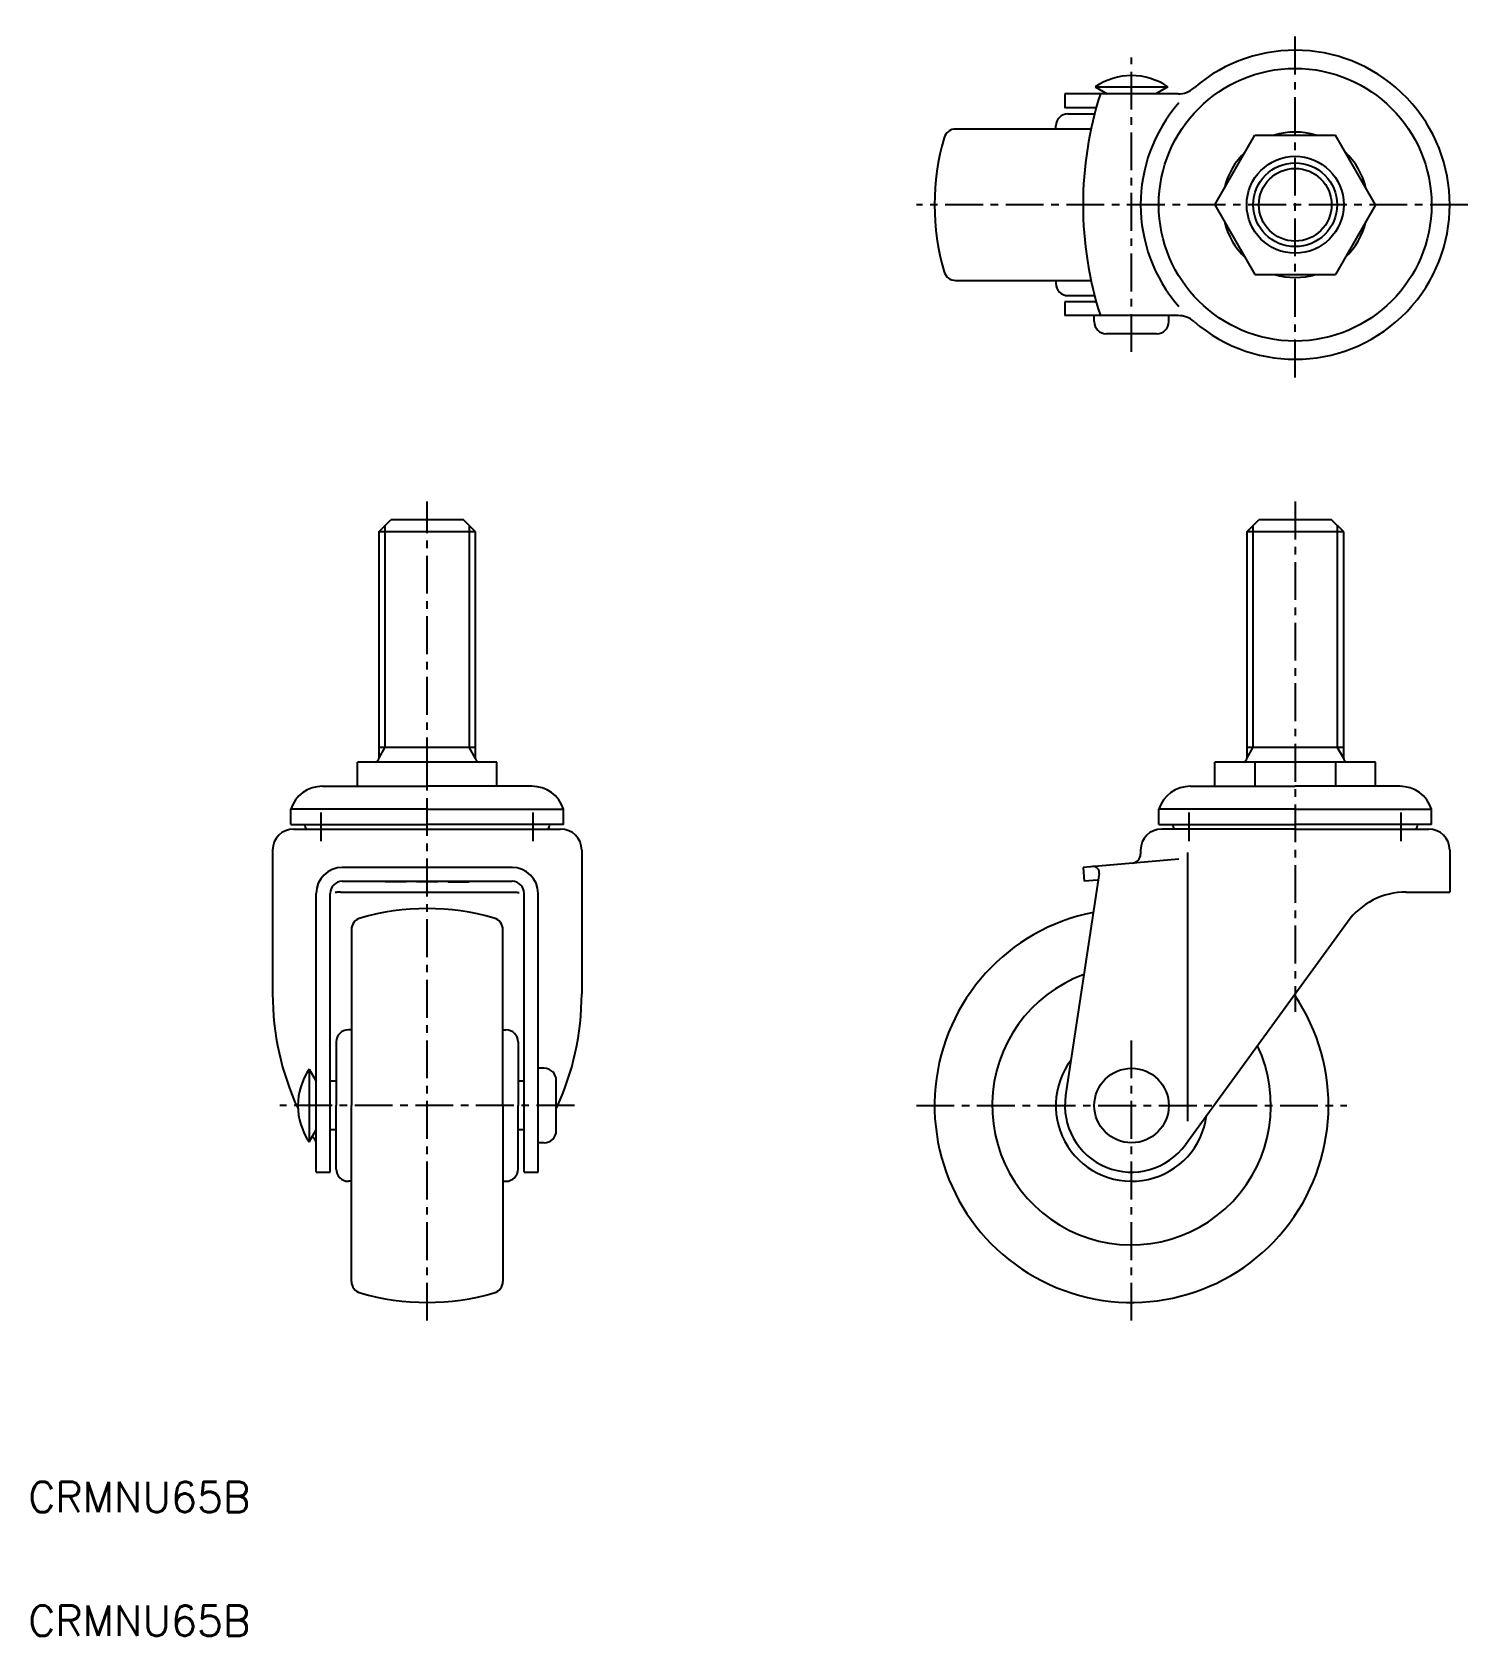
# Model space of a CAD drawing. Extents: x -18 to 219, y -7 to 257.
import ezdxf

# ---------------------------------------------------------------- set-up
doc = ezdxf.new("R2010")
doc.units = 0
doc.header["$LTSCALE"] = 5
doc.linetypes.add('CENTER', pattern=[2, 1.25, -0.25, 0.25, -0.25])
doc.layers.get('0').update_dxf_attribs({"linetype": 'CONTINUOUS'})
doc.layers.add('CENTER', color=1, linetype='CENTER')
doc.styles.get("Standard").update_dxf_attribs({"font": 'txt.shx'})

msp = doc.modelspace()

# ---------------------------------------------------------------- linework, layer by layer
at = {"color": 7, "linetype": 'CONTINUOUS'}
for p, q in [((152.695322, 247.160468), (152.695322, 244.860468)), ((171.383149, 247.160468), (152.695322, 247.160468)), ((157.695322, 248.315169), (169.695322, 248.315169)), ((157.695322, 248.315169), (159.695322, 247.160468)), ((169.695322, 248.315169), (167.695322, 247.160468)), ((157.867993, 244.860468), (152.695322, 244.860468)), ((153.195322, 243.860468), (157.600572, 243.860468)), ((157.011849, 241.360468), (134.67478, 241.360468)), ((151.195322, 241.360468), (151.195322, 241.860468)), ((151.195322, 241.360468), (151.195322, 241.860468)), ((177.416266, 228.860468), (184.055794, 240.360468)), ((184.055794, 240.360468), (197.33485, 240.360468)), ((203.974378, 228.860468), (197.33485, 240.360468)), ((177.416266, 228.860468), (184.055794, 217.360468)), ((203.974378, 228.860468), (197.33485, 217.360468)), ((184.055794, 217.360468), (197.33485, 217.360468)), ((134.67478, 216.360468), (157.011849, 216.360468)), ((151.195322, 216.360468), (151.195322, 215.860468)), ((152.695322, 212.860468), (152.695322, 210.560468)), ((157.867993, 212.860468), (152.695322, 212.860468)), ((153.195322, 213.860468), (157.600572, 213.860468)), ((171.383149, 210.560468), (152.695322, 210.560468)), ((157.545322, 209.560468), (157.545322, 210.560468)), ((169.845322, 209.560468), (169.845322, 210.560468)), ((167.845322, 207.560468), (159.545322, 207.560468)), ((39.473118, 174.869404), (41.473118, 176.869404)), ((55.473118, 174.869404), (39.473118, 174.869404)), ((39.473118, 174.869404), (39.473118, 137.469404)), ((53.473118, 176.869404), (41.473118, 176.869404)), ((55.473118, 174.869404), (53.473118, 176.869404)), ((55.473118, 137.469404), (55.473118, 174.869404)), ((182.695322, 174.869404), (184.695322, 176.869404)), ((182.695322, 174.869404), (182.695322, 137.469404)), ((198.695322, 174.869404), (182.695322, 174.869404)), ((196.695322, 176.869404), (184.695322, 176.869404)), ((198.695322, 174.869404), (196.695322, 176.869404)), ((198.695322, 137.469404), (198.695322, 174.869404)), ((39.473118, 139.344349), (55.473118, 139.344349)), ((182.695322, 139.344349), (198.695322, 139.344349)), ((35.973118, 132.869404), (35.973118, 136.869404)), ((58.973118, 136.869404), (35.973118, 136.869404)), ((47.473118, 132.869404), (47.473118, 136.869404)), ((58.973118, 132.869404), (58.973118, 136.869404)), ((177.416266, 132.869404), (177.416266, 136.869404)), ((203.974378, 136.869404), (177.416266, 136.869404)), ((184.055794, 136.869404), (184.055794, 132.869404)), ((197.33485, 136.869404), (197.33485, 132.869404)), ((203.974378, 132.869404), (203.974378, 136.869404)), ((30.203797, 132.869404), (47.473118, 132.869404)), ((64.74244, 132.869404), (47.473118, 132.869404)), ((173.426001, 132.869404), (190.695322, 132.869404)), ((207.964643, 132.869404), (190.695322, 132.869404)), ((24.973118, 126.569404), (24.973118, 129.069404)), ((47.473118, 129.069404), (24.973118, 129.069404)), ((47.473118, 129.069404), (69.973118, 129.069404)), ((69.973118, 126.569404), (69.973118, 129.069404)), ((190.695322, 129.069404), (168.195322, 129.069404)), ((168.195322, 126.569404), (168.195322, 129.069404)), ((190.695322, 129.069404), (213.195322, 129.069404)), ((213.195322, 126.569404), (213.195322, 129.069404)), ((24.973118, 126.569404), (47.473118, 126.569404)), ((25.473118, 125.813404), (69.473118, 125.813404)), ((69.973118, 126.569404), (47.473118, 126.569404)), ((168.195322, 126.569404), (190.695322, 126.569404)), ((190.695322, 125.813404), (168.66763, 125.813404)), ((213.195322, 126.569404), (190.695322, 126.569404)), ((190.695322, 125.813404), (212.723014, 125.813404)), ((21.973118, 122.313404), (21.973118, 98.621401)), ((72.973118, 122.313404), (72.973118, 98.621401)), ((165.195322, 122.313404), (165.195322, 121.687901)), ((172.936944, 121.913404), (172.936944, 77.581693)), ((216.195322, 122.313404), (216.195322, 115.413404)), ((61.473118, 119.482262), (33.473118, 119.482262)), ((171.511735, 120.866019), (155.695322, 119.482262)), ((155.695322, 119.482262), (155.89578, 117.191014)), ((33.473118, 117.191014), (61.473118, 117.191014)), ((40.565459, 117.191014), (40.523114, 117.103404)), ((44.009017, 117.103404), (40.523114, 117.103404)), ((42.361051, 117.191014), (42.266066, 117.103404)), ((44.160762, 117.191014), (44.009017, 117.103404)), ((45.730167, 117.103404), (45.673408, 117.191014)), ((49.21607, 117.103404), (45.730167, 117.103404)), ((49.21607, 117.103404), (49.272829, 117.191014)), ((50.785475, 117.191014), (50.93722, 117.103404)), ((50.93722, 117.103404), (54.423123, 117.103404)), ((52.585186, 117.191014), (52.680171, 117.103404)), ((54.380778, 117.191014), (54.423123, 117.103404)), ((158.36411, 118.47586), (152.819053, 81.818633)), ((158.110925, 117.384814), (155.89578, 117.191014)), ((29.173118, 69.173404), (29.173118, 115.182262)), ((31.473118, 69.173404), (31.473118, 115.191014)), ((33.233118, 115.413404), (61.713118, 115.413404)), ((63.473118, 69.173404), (63.473118, 115.191014)), ((65.773118, 69.173404), (65.773118, 115.182262)), ((209.009732, 115.413404), (216.195322, 115.413404)), ((34.973118, 109.193946), (34.973118, 80.173404)), ((59.973118, 80.173404), (59.973118, 109.193946)), ((199.301528, 110.466827), (172.591206, 73.703224)), ((34.973118, 92.673404), (34.473118, 92.673404)), ((59.973118, 92.673404), (60.473118, 92.673404)), ((59.973118, 92.673404), (60.473118, 92.673404)), ((32.473118, 90.673404), (32.473118, 80.173404)), ((62.473118, 90.673404), (62.473118, 80.173404)), ((28.018418, 86.173404), (28.018418, 74.173404)), ((28.018418, 86.173404), (29.173118, 84.173404)), ((66.773118, 86.323404), (65.773118, 86.323404)), ((32.473118, 84.173404), (31.473118, 84.173404)), ((63.473118, 84.173404), (62.473118, 84.173404)), ((68.773118, 76.023404), (68.773118, 84.323404)), ((32.473118, 69.673404), (32.473118, 80.173404)), ((34.973118, 51.152862), (34.973118, 80.173404)), ((59.973118, 80.173404), (59.973118, 51.152862)), ((62.473118, 69.673404), (62.473118, 80.173404)), ((28.018418, 74.173404), (29.173118, 76.173404)), ((32.473118, 76.173404), (31.473118, 76.173404)), ((63.473118, 76.173404), (62.473118, 76.173404)), ((66.773118, 74.023404), (65.773118, 74.023404)), ((29.173118, 69.173404), (31.473118, 69.173404)), ((63.473118, 69.173404), (65.773118, 69.173404)), ((34.973118, 67.673404), (34.473118, 67.673404)), ((59.973118, 67.673404), (60.473118, 67.673404)), ((59.973118, 67.673404), (60.473118, 67.673404))]:
    msp.add_line(p, q, dxfattribs=at)
at = {"color": 3, "linetype": 'CONTINUOUS'}
for p, q in [((40.555618, 139.344349), (40.555618, 175.951904)), ((54.390618, 175.951904), (54.390618, 139.344349)), ((183.777822, 139.344349), (183.777822, 175.951904)), ((197.612822, 175.951904), (197.612822, 139.344349)), ((39.473118, 137.469404), (40.555618, 139.344349)), ((55.473118, 137.469404), (54.390618, 139.344349)), ((182.695322, 137.469404), (183.777822, 139.344349)), ((198.695322, 137.469404), (197.612822, 139.344349))]:
    msp.add_line(p, q, dxfattribs=at)
at = {"color": 7, "linetype": 'CONTINUOUS'}
for points in [[(33.2331, 115.413, 0), (33.2257, 115.413, 0), (33.2182, 115.413, 0), (33.2108, 115.413, 0), (33.2033, 115.413, 0), (33.1958, 115.413, 0), (33.1884, 115.413, 0), (33.1809, 115.413, 0), (33.1735, 115.413, 0), (33.166, 115.413, 0), (33.1586, 115.413, 0), (33.1511, 115.413, 0), (33.1437, 115.413, 0), (33.1362, 115.412, 0), (33.1288, 115.412, 0), (33.1213, 115.412, 0), (33.1139, 115.412, 0), (33.1064, 115.412, 0), (33.0989, 115.412, 0), (33.0915, 115.411, 0), (33.084, 115.411, 0), (33.0766, 115.411, 0), (33.0691, 115.411, 0), (33.0617, 115.41, 0), (33.0542, 115.41, 0), (33.0468, 115.41, 0), (33.0393, 115.409, 0), (33.0319, 115.409, 0), (33.0244, 115.409, 0), (33.017, 115.409, 0), (33.0095, 115.408, 0), (33.0021, 115.408, 0), (32.9946, 115.407, 0), (32.9872, 115.407, 0), (32.9797, 115.407, 0), (32.9723, 115.406, 0), (32.9648, 115.406, 0), (32.9574, 115.405, 0), (32.9499, 115.405, 0), (32.9425, 115.405, 0), (32.935, 115.404, 0), (32.9276, 115.404, 0), (32.9201, 115.403, 0), (32.9127, 115.403, 0), (32.9052, 115.402, 0), (32.8978, 115.402, 0), (32.8903, 115.401, 0), (32.8829, 115.401, 0), (32.8754, 115.4, 0), (32.868, 115.399, 0), (32.8605, 115.399, 0), (32.8531, 115.398, 0), (32.8456, 115.398, 0), (32.8382, 115.397, 0), (32.8307, 115.396, 0), (32.8233, 115.396, 0), (32.8158, 115.395, 0), (32.8084, 115.395, 0), (32.8009, 115.394, 0), (32.7935, 115.393, 0), (32.786, 115.392, 0), (32.7786, 115.392, 0), (32.7712, 115.391, 0), (32.7637, 115.39, 0), (32.7563, 115.39, 0), (32.7488, 115.389, 0), (32.7414, 115.388, 0), (32.7339, 115.387, 0), (32.7265, 115.387, 0), (32.7191, 115.386, 0), (32.7116, 115.385, 0), (32.7042, 115.384, 0), (32.6967, 115.383, 0), (32.6893, 115.382, 0), (32.6818, 115.382, 0), (32.6744, 115.381, 0), (32.667, 115.38, 0), (32.6595, 115.379, 0), (32.6521, 115.378, 0), (32.6447, 115.377, 0), (32.6372, 115.376, 0), (32.6298, 115.375, 0), (32.6223, 115.374, 0), (32.6149, 115.373, 0), (32.6075, 115.372, 0), (32.6, 115.371, 0), (32.5926, 115.37, 0), (32.5852, 115.369, 0), (32.5777, 115.368, 0), (32.5703, 115.367, 0), (32.5629, 115.366, 0), (32.5554, 115.365, 0), (32.548, 115.364, 0), (32.5406, 115.363, 0), (32.5331, 115.362, 0), (32.5257, 115.361, 0), (32.5183, 115.36, 0), (32.5108, 115.359, 0), (32.5034, 115.358, 0), (32.496, 115.356, 0), (32.4885, 115.355, 0), (32.4811, 115.354, 0), (32.4737, 115.353, 0), (32.4663, 115.352, 0), (32.4588, 115.351, 0), (32.4514, 115.349, 0), (32.444, 115.348, 0), (32.4366, 115.347, 0), (32.4291, 115.346, 0), (32.4217, 115.344, 0), (32.4143, 115.343, 0), (32.4069, 115.342, 0), (32.3994, 115.341, 0), (32.392, 115.339, 0), (32.3846, 115.338, 0), (32.3772, 115.337, 0), (32.3698, 115.335, 0), (32.3623, 115.334, 0), (32.3549, 115.333, 0), (32.3475, 115.331, 0), (32.3401, 115.33, 0), (32.3327, 115.328, 0), (32.3253, 115.327, 0), (32.3178, 115.326, 0), (32.3104, 115.324, 0), (32.303, 115.323, 0), (32.2956, 115.321, 0), (32.2882, 115.32, 0), (32.2808, 115.318, 0)], [(61.7131, 115.413, 0), (61.7206, 115.413, 0), (61.728, 115.413, 0), (61.7355, 115.413, 0), (61.7429, 115.413, 0), (61.7504, 115.413, 0), (61.7578, 115.413, 0), (61.7653, 115.413, 0), (61.7728, 115.413, 0), (61.7802, 115.413, 0), (61.7877, 115.413, 0), (61.7951, 115.413, 0), (61.8026, 115.413, 0), (61.81, 115.412, 0), (61.8175, 115.412, 0), (61.8249, 115.412, 0), (61.8324, 115.412, 0), (61.8398, 115.412, 0), (61.8473, 115.412, 0), (61.8547, 115.411, 0), (61.8622, 115.411, 0), (61.8697, 115.411, 0), (61.8771, 115.411, 0), (61.8846, 115.41, 0), (61.892, 115.41, 0), (61.8995, 115.41, 0), (61.9069, 115.409, 0), (61.9144, 115.409, 0), (61.9218, 115.409, 0), (61.9293, 115.409, 0), (61.9367, 115.408, 0), (61.9442, 115.408, 0), (61.9516, 115.407, 0), (61.9591, 115.407, 0), (61.9665, 115.407, 0), (61.974, 115.406, 0), (61.9814, 115.406, 0), (61.9889, 115.405, 0), (61.9963, 115.405, 0), (62.0038, 115.405, 0), (62.0112, 115.404, 0), (62.0187, 115.404, 0), (62.0261, 115.403, 0), (62.0336, 115.403, 0), (62.041, 115.402, 0), (62.0485, 115.402, 0), (62.0559, 115.401, 0), (62.0634, 115.401, 0), (62.0708, 115.4, 0), (62.0783, 115.399, 0), (62.0857, 115.399, 0), (62.0932, 115.398, 0), (62.1006, 115.398, 0), (62.1081, 115.397, 0), (62.1155, 115.396, 0), (62.123, 115.396, 0), (62.1304, 115.395, 0), (62.1379, 115.395, 0), (62.1453, 115.394, 0), (62.1527, 115.393, 0), (62.1602, 115.392, 0), (62.1676, 115.392, 0), (62.1751, 115.391, 0), (62.1825, 115.39, 0), (62.19, 115.39, 0), (62.1974, 115.389, 0), (62.2049, 115.388, 0), (62.2123, 115.387, 0), (62.2197, 115.387, 0), (62.2272, 115.386, 0), (62.2346, 115.385, 0), (62.2421, 115.384, 0), (62.2495, 115.383, 0), (62.2569, 115.382, 0), (62.2644, 115.382, 0), (62.2718, 115.381, 0), (62.2793, 115.38, 0), (62.2867, 115.379, 0), (62.2941, 115.378, 0), (62.3016, 115.377, 0), (62.309, 115.376, 0), (62.3165, 115.375, 0), (62.3239, 115.374, 0), (62.3313, 115.373, 0), (62.3388, 115.372, 0), (62.3462, 115.371, 0), (62.3536, 115.37, 0), (62.3611, 115.369, 0), (62.3685, 115.368, 0), (62.3759, 115.367, 0), (62.3834, 115.366, 0), (62.3908, 115.365, 0), (62.3982, 115.364, 0), (62.4057, 115.363, 0), (62.4131, 115.362, 0), (62.4205, 115.361, 0), (62.428, 115.36, 0), (62.4354, 115.359, 0), (62.4428, 115.358, 0), (62.4503, 115.356, 0), (62.4577, 115.355, 0), (62.4651, 115.354, 0), (62.4725, 115.353, 0), (62.48, 115.352, 0), (62.4874, 115.351, 0), (62.4948, 115.349, 0), (62.5022, 115.348, 0), (62.5097, 115.347, 0), (62.5171, 115.346, 0), (62.5245, 115.344, 0), (62.5319, 115.343, 0), (62.5394, 115.342, 0), (62.5468, 115.341, 0), (62.5542, 115.339, 0), (62.5616, 115.338, 0), (62.5691, 115.337, 0), (62.5765, 115.335, 0), (62.5839, 115.334, 0), (62.5913, 115.333, 0), (62.5987, 115.331, 0), (62.6061, 115.33, 0), (62.6136, 115.328, 0), (62.621, 115.327, 0), (62.6284, 115.326, 0), (62.6358, 115.324, 0), (62.6432, 115.323, 0), (62.6506, 115.321, 0), (62.6581, 115.32, 0), (62.6655, 115.318, 0)]]:
    msp.add_polyline3d(points, dxfattribs=at)
for centre, radius in [((190.695322, 228.860468), 22.5), ((190.695322, 228.860468), 8), ((190.695322, 228.860468), 6), ((163.695322, 80.173404), 6.15)]:
    msp.add_circle(centre, radius, dxfattribs=at)
at = {"color": 3, "linetype": 'CONTINUOUS'}
msp.add_circle((190.695322, 228.860468), 6.9175, dxfattribs=at)
at = {"color": 7, "linetype": 'CONTINUOUS'}
for centre, radius, start, end in [((190.695322, 228.860468), 25.5, 229.10689, 130.89311), ((163.695322, 239.582368), 10.595367, 55.508412, 124.491588), ((215.695322, 228.860468), 60, 162.241836, 197.758164), ((171.383149, 251.160468), 4, 270, 310.89311), ((153.195322, 241.860468), 2, 90, 180), ((190.695322, 228.860468), 25.5, 138.78979, 221.21021), ((134.67478, 239.360468), 2, 90, 163.959558), ((171.195322, 228.860468), 40, 163.959558, 196.040442), ((190.695322, 228.860468), 12, 73.402158, 106.597842), ((190.695322, 228.860468), 12, 133.402158, 166.597842), ((190.695322, 228.860468), 12, 13.402158, 46.597842), ((190.695322, 228.860468), 12, 193.402158, 226.597842), ((190.695322, 228.860468), 12, 313.402158, 346.597842), ((134.67478, 218.360468), 2, 196.040442, 270), ((190.695322, 228.860468), 12, 253.402158, 286.597842), ((153.195322, 215.860468), 2, 180, 270), ((159.545322, 209.560468), 2, 180, 270), ((167.845322, 209.560468), 2, 270, 0), ((171.383149, 206.560468), 4, 49.10689, 90), ((38.873118, 137.469404), 0.6, 270, 0), ((56.073118, 137.469404), 0.6, 180, 270), ((182.095322, 137.469404), 0.6, 270, 0), ((199.295322, 137.469404), 0.6, 180, 270), ((30.203797, 127.369404), 5.5, 90, 161.995547), ((64.74244, 127.369404), 5.5, 18.004453, 90), ((173.426001, 127.369404), 5.5, 90, 161.995547), ((207.964643, 127.369404), 5.5, 18.004453, 90), ((25.473118, 122.313404), 3.5, 90, 180), ((29.973118, 127.091404), 2.778, 190.830546, 207.389895), ((64.973118, 127.091404), 2.778, 332.610105, 349.169454), ((69.473118, 122.313404), 3.5, 0, 90), ((168.695322, 122.313404), 3.5, 90, 180), ((173.195322, 127.091404), 2.778, 190.830546, 207.389895), ((208.195322, 127.091404), 2.778, 332.610105, 349.169454), ((212.695322, 122.313404), 3.5, 0, 90), ((33.473118, 115.182262), 4.3, 90, 180), ((61.473118, 115.182262), 4.3, 0, 90), ((157.375358, 118.625426), 1, 351.398208, 95), ((163.695322, 121.687901), 1.5, 275, 0), ((33.473118, 115.191014), 2, 90, 180), ((61.473118, 115.191014), 2, 0, 90), ((209.009732, 103.413404), 12, 90, 144), ((47.473118, 72.673404), 40, 73.959558, 106.040442), ((163.695322, 80.173404), 32.5, 101.181379, 34.216832), ((36.973118, 109.193946), 2, 106.040442, 180), ((57.973118, 109.193946), 2, 0, 73.959558), ((163.695322, 80.173404), 23, 109.970087, 25.428126), ((67.066087, 98.621401), 45.092969, 180, 204.916035), ((27.88015, 98.621401), 45.092969, 335.074847, 0), ((34.473118, 90.673404), 2, 90, 180), ((60.473118, 90.673404), 2, 0, 90), ((163.695322, 80.173404), 12.5, 143.040572, 352.35765), ((36.751218, 80.173404), 10.595367, 145.508412, 214.491588), ((66.773118, 84.323404), 2, 0, 90), ((163.695322, 80.173404), 11, 171.398208, 324.029255), ((67.066087, 98.621401), 45.092969, 211.390393, 212.82503), ((66.773118, 76.023404), 2, 270, 0), ((34.473118, 69.673404), 2, 180, 270), ((60.473118, 69.673404), 2, 270, 0), ((36.973118, 51.152862), 2, 180, 253.959558), ((57.973118, 51.152862), 2, 286.040442, 0), ((47.473118, 87.673404), 40, 253.959558, 286.040442)]:
    msp.add_arc(centre, radius, start, end, dxfattribs=at)
at = {"layer": 'CENTER', "color": 1, "linetype": 'CENTER'}
for p, q in [((190.695322, 200.360468), (190.695322, 257.360468)), ((163.695322, 204.560468), (163.695322, 253.177735)), ((219.195322, 228.860468), (128.195322, 228.860468)), ((47.473118, 44.673404), (47.473118, 179.869404)), ((190.695322, 179.869404), (190.695322, 95.621401)), ((29.973118, 123.813404), (29.973118, 128.569404)), ((64.973118, 123.813404), (64.973118, 128.569404)), ((173.195322, 123.813404), (173.195322, 128.569404)), ((208.195322, 123.813404), (208.195322, 128.569404)), ((163.695322, 44.673404), (163.695322, 91.173404)), ((71.773118, 80.173404), (23.173118, 80.173404)), ((128.195322, 80.173404), (199.195322, 80.173404))]:
    msp.add_line(p, q, dxfattribs=at)

# ---------------------------------------------------------------- texts
for p in [(-18.355182, 13.054479), (-18.355182, -7.373255)]:
    msp.add_text('CRMNU65B', height=5).set_placement(p)

doc.saveas('drawing.dxf')
